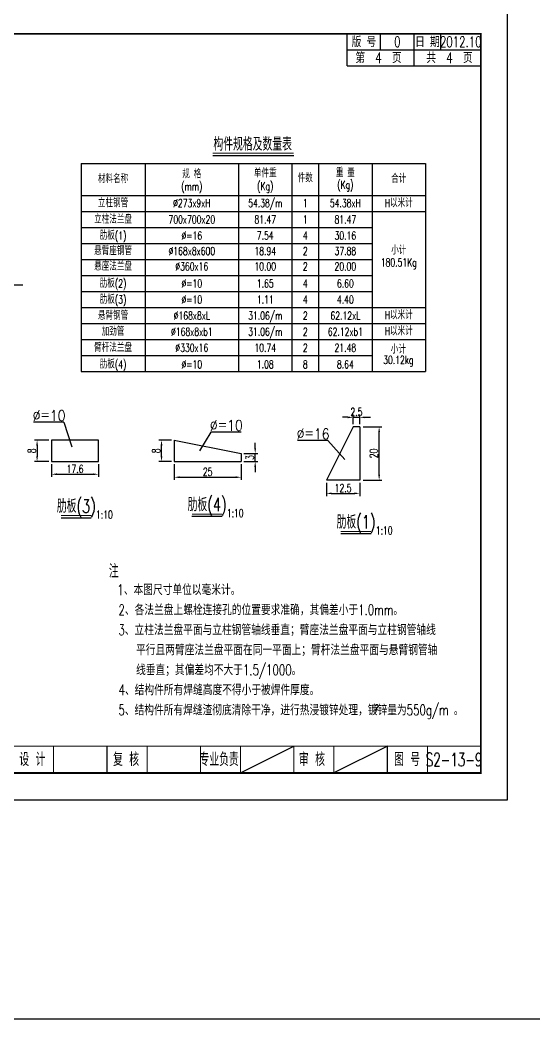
# Model space of a CAD drawing. Extents: x 4349 to 271026, y -15323 to -8945.
# Drawn here: x 4744.3 to 4936.9, y -15323.1 to -14948.7 of the extents above; entities that cross this region are included whole.
import ezdxf
from ezdxf.enums import TextEntityAlignment as Align

# ---------------------------------------------------------------- set-up
doc = ezdxf.new("R2010")
doc.units = 0
doc.header["$LTSCALE"] = 2
doc.header["$PDMODE"] = 32
doc.header["$PDSIZE"] = 0.3
doc.layers.get('0').update_dxf_attribs({"linetype": 'CONTINUOUS'})
doc.layers.get('DEFPOINTS').update_dxf_attribs({"linetype": 'CONTINUOUS'})
for name, color, linetype in [('图框', 7, 'CONTINUOUS'), ('尺寸标注', 4, 'CONTINUOUS'), ('文字', 7, 'CONTINUOUS'), ('文字符号', 7, 'CONTINUOUS'), ('结构1', 1, 'CONTINUOUS')]:
    doc.layers.add(name, color=color, linetype=linetype)
doc.styles.get("Standard").update_dxf_attribs({"font": 'simplex1.shx', "width": 0.7, "bigfont": 'hztxt.shx'})
doc.dimstyles.new('1：10', dxfattribs={"dimtxt": 3, "dimasz": 2, "dimexe": 1, "dimexo": 1, "dimgap": 0.5, "dimtad": 1, "dimrnd": 0.0095, "dimdsep": 46, "dimtxsty": 'Standard', "dimcen": 0.09, "dimclrd": 256, "dimclre": 256, "dimadec": 0, "dimazin": 0, "dimtfac": 1, "dimtix": 1, "dimtmove": 2, "dimatfit": 3, "dimfxl": 0, "dimtolj": 1, "dimtzin": 0, "dimarcsym": 0})

# ---------------------------------------------------------------- blocks, each defined once
blk = doc.blocks.new('series')
at = {"width": 0.75}
for tag, height, p in [('页码', 4, (-35, -19)), ('图名', 5, (-220, -282)), ('图号', 5, (-20, -282))]:
    blk.add_attdef(tag, text='', height=height, dxfattribs=at).set_placement(p, align=Align.MIDDLE_CENTER)
blk = doc.blocks.new('*D921')
at = {"layer": 'DEFPOINTS', "color": 0, "linetype": 'Continuous'}
for p in [(4756.17, -15106.19), (4750.75, -15114.19), (4756.17, -15114.19)]:
    blk.add_point(p, dxfattribs=at)
at = {"layer": '尺寸标注', "linetype": 'Continuous', "lineweight": -2}
for p, q in [((4755.17, -15106.19), (4749.75, -15106.19)), ((4750.75, -15108.19), (4750.75, -15112.19)), ((4755.17, -15114.19), (4749.75, -15114.19))]:
    blk.add_line(p, q, dxfattribs=at)
at = {"layer": '尺寸标注', "linetype": 'Continuous'}
for points in [[(4750.41, -15108.19), (4751.08, -15108.19), (4750.75, -15106.19)], [(4750.41, -15112.19), (4751.08, -15112.19), (4750.75, -15114.19)]]:
    blk.add_solid(points, dxfattribs=at)
at = {"layer": '尺寸标注', "color": 0, "linetype": 'Continuous', "insert": (4748.75, -15110.19), "char_height": 3, "attachment_point": 5, "rotation": 90}
blk.add_mtext('\\A1;8', dxfattribs=at)
blk = doc.blocks.new('*D922')
at = {"layer": 'DEFPOINTS', "color": 0, "linetype": 'Continuous'}
for p in [(4756.17, -15114.19), (4773.77, -15114.19), (4773.77, -15118.96)]:
    blk.add_point(p, dxfattribs=at)
at = {"layer": '尺寸标注', "linetype": 'Continuous', "lineweight": -2}
for p, q in [((4756.17, -15115.19), (4756.17, -15119.96)), ((4773.77, -15115.19), (4773.77, -15119.96)), ((4758.17, -15118.96), (4771.77, -15118.96))]:
    blk.add_line(p, q, dxfattribs=at)
at = {"layer": '尺寸标注', "linetype": 'Continuous'}
for points in [[(4758.17, -15118.63), (4758.17, -15119.29), (4756.17, -15118.96)], [(4771.77, -15118.63), (4771.77, -15119.29), (4773.77, -15118.96)]]:
    blk.add_solid(points, dxfattribs=at)
at = {"layer": '尺寸标注', "color": 0, "linetype": 'Continuous', "insert": (4764.97, -15116.96), "char_height": 3, "attachment_point": 5}
blk.add_mtext('\\A1;17.6', dxfattribs=at)
blk = doc.blocks.new('*D923')
at = {"layer": 'DEFPOINTS', "color": 0, "linetype": 'Continuous'}
for p in [(4802.14, -15114.19), (4827.14, -15114.19), (4827.14, -15120.08)]:
    blk.add_point(p, dxfattribs=at)
at = {"layer": '尺寸标注', "linetype": 'Continuous', "lineweight": -2}
for p, q in [((4802.14, -15115.19), (4802.14, -15121.08)), ((4827.14, -15115.19), (4827.14, -15121.08)), ((4804.14, -15120.08), (4825.14, -15120.08))]:
    blk.add_line(p, q, dxfattribs=at)
at = {"layer": '尺寸标注', "linetype": 'Continuous'}
for points in [[(4804.14, -15119.75), (4804.14, -15120.42), (4802.14, -15120.08)], [(4825.14, -15119.75), (4825.14, -15120.42), (4827.14, -15120.08)]]:
    blk.add_solid(points, dxfattribs=at)
at = {"layer": '尺寸标注', "color": 0, "linetype": 'Continuous', "insert": (4814.64, -15118.08), "char_height": 3, "attachment_point": 5}
blk.add_mtext('\\A1;25', dxfattribs=at)
blk = doc.blocks.new('*D924')
at = {"layer": 'DEFPOINTS', "color": 0, "linetype": 'Continuous'}
for p in [(4797.35, -15106.19), (4802.14, -15106.19), (4802.14, -15114.19)]:
    blk.add_point(p, dxfattribs=at)
at = {"layer": '尺寸标注', "linetype": 'Continuous', "lineweight": -2}
for p, q in [((4801.14, -15106.19), (4796.35, -15106.19)), ((4797.35, -15112.19), (4797.35, -15108.19)), ((4801.14, -15114.19), (4796.35, -15114.19))]:
    blk.add_line(p, q, dxfattribs=at)
at = {"layer": '尺寸标注', "linetype": 'Continuous'}
for points in [[(4797.02, -15108.19), (4797.68, -15108.19), (4797.35, -15106.19)], [(4797.02, -15112.19), (4797.68, -15112.19), (4797.35, -15114.19)]]:
    blk.add_solid(points, dxfattribs=at)
at = {"layer": '尺寸标注', "color": 0, "linetype": 'Continuous', "insert": (4795.35, -15110.19), "char_height": 3, "attachment_point": 5, "rotation": 90}
blk.add_mtext('\\A1;8', dxfattribs=at)
blk = doc.blocks.new('*D925')
at = {"layer": 'DEFPOINTS', "color": 0, "linetype": 'Continuous'}
for p in [(4827.14, -15111.19), (4832.44, -15111.19), (4827.14, -15114.19)]:
    blk.add_point(p, dxfattribs=at)
at = {"layer": '尺寸标注', "linetype": 'Continuous', "lineweight": -2}
for p, q in [((4832.44, -15109.19), (4832.44, -15107.19)), ((4828.14, -15111.19), (4833.44, -15111.19)), ((4832.44, -15114.19), (4832.44, -15111.19)), ((4828.14, -15114.19), (4833.44, -15114.19)), ((4832.44, -15116.19), (4832.44, -15118.19))]:
    blk.add_line(p, q, dxfattribs=at)
at = {"layer": '尺寸标注', "linetype": 'Continuous'}
for points in [[(4832.11, -15109.19), (4832.77, -15109.19), (4832.44, -15111.19)], [(4832.11, -15116.19), (4832.77, -15116.19), (4832.44, -15114.19)]]:
    blk.add_solid(points, dxfattribs=at)
at = {"layer": '尺寸标注', "color": 0, "linetype": 'Continuous', "insert": (4830.44, -15112.69), "char_height": 3, "attachment_point": 5, "rotation": 90}
blk.add_mtext('\\A1;3', dxfattribs=at)
blk = doc.blocks.new('*D926')
at = {"layer": 'DEFPOINTS', "color": 0, "linetype": 'Continuous'}
for p in [(4859.11, -15121.15), (4871.61, -15121.15), (4871.61, -15126.13)]:
    blk.add_point(p, dxfattribs=at)
at = {"layer": '尺寸标注', "linetype": 'Continuous', "lineweight": -2}
for p, q in [((4859.11, -15122.15), (4859.11, -15127.13)), ((4871.61, -15122.15), (4871.61, -15127.13)), ((4861.11, -15126.13), (4869.61, -15126.13))]:
    blk.add_line(p, q, dxfattribs=at)
at = {"layer": '尺寸标注', "linetype": 'Continuous'}
for points in [[(4861.11, -15125.79), (4861.11, -15126.46), (4859.11, -15126.13)], [(4869.61, -15125.79), (4869.61, -15126.46), (4871.61, -15126.13)]]:
    blk.add_solid(points, dxfattribs=at)
at = {"layer": '尺寸标注', "color": 0, "linetype": 'Continuous', "insert": (4865.36, -15124.13), "char_height": 3, "attachment_point": 5}
blk.add_mtext('\\A1;12.5', dxfattribs=at)
blk = doc.blocks.new('*D927')
at = {"layer": 'DEFPOINTS', "color": 0, "linetype": 'Continuous'}
for p in [(4871.61, -15101.15), (4878.86, -15101.15), (4871.61, -15121.15)]:
    blk.add_point(p, dxfattribs=at)
at = {"layer": '尺寸标注', "linetype": 'Continuous', "lineweight": -2}
for p, q in [((4872.86, -15101.15), (4879.86, -15101.15)), ((4878.86, -15119.15), (4878.86, -15103.15)), ((4872.86, -15121.15), (4879.86, -15121.15))]:
    blk.add_line(p, q, dxfattribs=at)
at = {"layer": '尺寸标注', "linetype": 'Continuous'}
for points in [[(4878.53, -15103.15), (4879.19, -15103.15), (4878.86, -15101.15)], [(4878.53, -15119.15), (4879.19, -15119.15), (4878.86, -15121.15)]]:
    blk.add_solid(points, dxfattribs=at)
at = {"layer": '尺寸标注', "color": 0, "linetype": 'Continuous', "insert": (4876.86, -15111.15), "char_height": 3, "attachment_point": 5, "rotation": 90}
blk.add_mtext('\\A1;20', dxfattribs=at)
blk = doc.blocks.new('*D928')
at = {"layer": 'DEFPOINTS', "color": 0, "linetype": 'Continuous'}
for p in [(4871.61, -15097.63), (4869.11, -15101.15), (4871.61, -15101.15)]:
    blk.add_point(p, dxfattribs=at)
at = {"layer": '尺寸标注', "linetype": 'Continuous', "lineweight": -2}
for p, q in [((4867.11, -15097.63), (4865.11, -15097.63)), ((4869.11, -15100.15), (4869.11, -15096.63)), ((4869.11, -15097.63), (4871.61, -15097.63)), ((4871.61, -15100.15), (4871.61, -15096.63)), ((4873.61, -15097.63), (4875.61, -15097.63))]:
    blk.add_line(p, q, dxfattribs=at)
at = {"layer": '尺寸标注', "linetype": 'Continuous'}
for points in [[(4867.11, -15097.3), (4867.11, -15097.97), (4869.11, -15097.63)], [(4873.61, -15097.3), (4873.61, -15097.97), (4871.61, -15097.63)]]:
    blk.add_solid(points, dxfattribs=at)
at = {"layer": '尺寸标注', "color": 0, "linetype": 'Continuous', "insert": (4870.36, -15095.63), "char_height": 3, "attachment_point": 5}
blk.add_mtext('\\A1;2.5', dxfattribs=at)
blk = doc.blocks.new('12345')
at = {"layer": '图框'}
blk.add_lwpolyline([(4926.93, -9362.88), (4926.93, -9065.88), (4506.93, -9065.88), (4506.93, -9362.88)], close=True, dxfattribs=at)
blk = doc.blocks.new('123456')
at = {"layer": '图框', "linetype": 'Continuous'}
blk.add_blockref('12345', (0, -2522.15), dxfattribs=at)

msp = doc.modelspace()

# ---------------------------------------------------------------- linework, layer by layer
at = {"layer": '图框'}
for p, q in [((4866.92857, -14965.90394), (4866.92857, -14953.90394)), ((4879.42857, -14959.90394), (4879.42857, -14953.90394)), ((4891.92857, -14959.90394), (4891.92857, -14953.90394)), ((4901.92857, -14959.90394), (4901.92857, -14953.90394)), ((4866.92857, -14959.90394), (4916.92857, -14959.90394)), ((4891.92857, -14965.90394), (4891.92857, -14959.90394)), ((4866.92857, -14965.90394), (4916.92857, -14965.90394)), ((4881.92858, -15220.90394), (4861.92858, -15230.90394))]:
    msp.add_line(p, q, dxfattribs=at)
at = {"layer": '图框', "linetype": 'Continuous'}
msp.add_line((4826.92858, -15230.90394), (4846.92858, -15220.90394), dxfattribs=at)
msp.add_lwpolyline([(4349.44171, -13932.41183), (7922.30761, -13932.41183), (7922.30761, -15323.10152), (4349.44171, -15323.10152)], close=True, dxfattribs=at)
at = {"layer": '图框'}
for points, const_width in [([(4916.92857, -14953.90394), (4536.92857, -14953.90394), (4536.92858, -15230.90394), (4916.92858, -15230.90394), (4916.92857, -14953.90394)], 0.7), ([(4536.92858, -15220.90394), (4916.92858, -15220.90394)], 0.4), ([(4756.92858, -15230.90394), (4756.92858, -15220.90394)], 0.4), ([(4776.92858, -15230.90394), (4776.92858, -15220.90394)], 0.4), ([(4791.92858, -15230.90394), (4791.92858, -15220.90394)], 0.4), ([(4811.92858, -15230.90394), (4811.92858, -15220.90394)], 0.4), ([(4811.92858, -15230.90394), (4811.92858, -15220.90394)], 0.4), ([(4826.92858, -15230.90394), (4826.92858, -15220.90394)], 0.4), ([(4846.92858, -15230.90394), (4846.92858, -15220.90394)], 0.4), ([(4861.92858, -15230.90394), (4861.92858, -15220.90394)], 0.4), ([(4881.92858, -15230.90394), (4881.92858, -15220.90394)], 0.4), ([(4896.92858, -15230.90394), (4896.92858, -15220.90394)], 0.4)]:
    msp.add_lwpolyline(points, dxfattribs=dict(at, const_width=const_width))
at = {"layer": '尺寸标注', "color": 2}
for p, q in [((4745.40583, -15048.09777), (4732.21676, -15048.10035)), ((4760.79371, -15099.49648), (4749.41097, -15099.49648)), ((4760.79371, -15099.49648), (4763.7521, -15108.6549)), ((4815.80197, -15103.17096), (4811.51629, -15110.12425)), ((4827.18471, -15103.17096), (4815.80197, -15103.17096)), ((4859.66719, -15106.36133), (4848.28445, -15106.36133)), ((4859.66719, -15106.36133), (4866.04602, -15113.47332))]:
    msp.add_line(p, q, dxfattribs=at)
at = {"layer": '文字'}
for p, q in [((4816.52091, -14999.45453), (4846.88373, -14999.45453)), ((4791.20232, -15002.45453), (4791.20232, -15080.45453)), ((4826.20232, -15002.45453), (4826.20232, -15080.45453)), ((4846.20232, -15002.45453), (4846.20232, -15080.45453)), ((4856.20232, -15002.45453), (4856.20232, -15080.45453)), ((4876.20232, -15002.45453), (4876.20232, -15080.45453)), ((4767.20232, -15014.45453), (4896.20232, -15014.45453)), ((4767.20232, -15020.45453), (4896.20232, -15020.45453)), ((4767.20232, -15026.45453), (4876.20232, -15026.45453)), ((4767.20232, -15032.45453), (4876.20232, -15032.45453)), ((4767.20232, -15038.45453), (4876.20232, -15038.45453)), ((4767.20232, -15044.45453), (4876.20232, -15044.45453)), ((4767.20232, -15050.45453), (4876.20232, -15050.45453)), ((4767.20232, -15056.45453), (4896.20232, -15056.45453)), ((4767.20232, -15062.45453), (4896.20232, -15062.45453)), ((4767.20232, -15068.45453), (4896.20232, -15068.45453)), ((4767.20232, -15074.45453), (4876.20232, -15074.45453)), ((4759.72637, -15135.27166), (4771.04207, -15135.27166)), ((4808.71334, -15134.7107), (4820.02904, -15134.7107)), ((4864.50983, -15141.21841), (4875.82553, -15141.21841))]:
    msp.add_line(p, q, dxfattribs=at)
at = {"layer": '文字', "const_width": 0.4}
for points in [[(4816.52091, -14998.63034), (4846.88373, -14998.63034)], [(4759.72637, -15134.44747), (4771.04207, -15134.44747)], [(4808.71334, -15133.88651), (4820.02904, -15133.88651)], [(4864.50983, -15140.39422), (4875.82553, -15140.39422)]]:
    msp.add_lwpolyline(points, dxfattribs=at)
at = {"layer": '文字符号', "color": 1}
for p, q in [((4767.20232, -15002.45453), (4767.20232, -15080.45453)), ((4767.20232, -15002.45453), (4896.20232, -15002.45453)), ((4896.20232, -15002.45453), (4896.20232, -15080.45453)), ((4767.20232, -15080.45453), (4896.20232, -15080.45453))]:
    msp.add_line(p, q, dxfattribs=at)
at = {"layer": '结构1'}
for p, q in [((4869.10826, -15101.15295), (4859.10826, -15121.15295)), ((4871.60826, -15101.15295), (4869.10826, -15101.15295)), ((4871.60826, -15101.15295), (4871.60826, -15121.15295)), ((4802.14483, -15106.19291), (4802.14483, -15114.19291)), ((4802.14483, -15106.19291), (4827.14483, -15111.19291)), ((4827.14483, -15111.19291), (4827.14483, -15114.19291)), ((4802.14483, -15114.19291), (4827.14483, -15114.19291)), ((4871.60826, -15121.15295), (4859.10826, -15121.15295))]:
    msp.add_line(p, q, dxfattribs=at)
msp.add_lwpolyline([(4773.77307, -15114.19291), (4773.77307, -15106.19291), (4756.17307, -15106.19291), (4756.17307, -15114.19291)], close=True, dxfattribs=at)

# ---------------------------------------------------------------- block references
at = {"layer": '图框', "color": 1, "linetype": 'Continuous'}
msp.add_blockref('123456', (0, -3355.87737), dxfattribs=at)
at = {"layer": '图框'}
ref = msp.add_blockref('series', (4926.92858, -14943.90394), dxfattribs=at)
ref.add_attrib('页码', '第  4  页    共  4  页', dxfattribs={"layer": '0', "height": 4, "width": 0.7}).set_placement((4891.92857, -14962.90394), align=Align.MIDDLE_CENTER)
ref.add_attrib('图名', '%%C273单悬臂式标志一般构造图', dxfattribs={"layer": '0', "height": 5, "width": 0.7}).set_placement((4706.92858, -15225.90394), align=Align.MIDDLE_CENTER)
ref.add_attrib('图号', 'S2-13-9', dxfattribs={"layer": '0', "height": 5, "width": 0.65}).set_placement((4906.92858, -15225.90394), align=Align.MIDDLE_CENTER)

# ---------------------------------------------------------------- texts
at = {"layer": '图框', "width": 0.7}
for s, height, p in [('版 号', 4, (4873.17857, -14956.90394)), ('0', 4, (4885.67857, -14956.90394)), ('日 期', 4, (4896.92857, -14956.90394)), ('2012.10', 4, (4909.42857, -14956.90394)), ('设 计', 5, (4748.97324, -15225.80936)), ('复 核', 5, (4784.06806, -15225.80936)), ('专业负责', 5, (4818.9188, -15225.80936)), ('审 核', 5, (4853.69261, -15225.80936)), ('图 号', 5, (4889.31178, -15225.80936))]:
    msp.add_text(s, height=height, dxfattribs=at).set_placement(p, align=Align.MIDDLE_CENTER)
at = {"layer": '文字'}
for s, height, width, p in [('构件规格及数量表', 5, 0.7, (4831.49214, -14995.24412)), ('规 格', 3, 0.7, (4808.70232, -15006.52758)), ('单件重', 3, 0.7, (4836.20232, -15006.20865)), ('重 量', 3, 0.7, (4866.20232, -15005.96946)), ('材料名称', 3, 0.7, (4779.20232, -15008.33159)), ('件数', 3, 0.7, (4851.20232, -15008.01266)), ('(Kg)', 3, 0.7, (4866.20232, -15010.45453)), ('合计', 3, 0.7, (4886.20232, -15008.25186)), ('(mm)', 3, 0.7, (4808.70232, -15011.09239)), ('(Kg)', 3, 0.7, (4836.20232, -15011.01266)), ('立柱钢管', 3, 0.7, (4779.20232, -15017.34601)), ('%%C273x9xH', 3, 0.7, (4808.70232, -15017.34601)), ('54.38/m', 3, 0.7, (4836.20232, -15017.34601)), ('1', 3, 0.7, (4851.20232, -15017.34601)), ('54.38xH', 3, 0.7, (4866.20232, -15017.34601)), ('H以米计', 3, 0.7, (4886.20232, -15017.34601)), ('立柱法兰盘', 3, 0.7, (4779.20232, -15023.49407)), ('700x700x20', 3, 0.7, (4808.70232, -15023.49407)), ('81.47', 3, 0.7, (4836.20232, -15023.49407)), ('1', 3, 0.7, (4851.20232, -15023.49407)), ('81.47', 3, 0.7, (4866.20232, -15023.49407)), ('肋板(1)', 3, 0.7, (4779.20232, -15029.52042)), ('%%C=16', 3, 0.7, (4808.70232, -15029.52042)), ('7.54', 3, 0.7, (4836.20232, -15029.52042)), ('4', 3, 0.7, (4851.20232, -15029.52042)), ('30.16', 3, 0.7, (4866.20232, -15029.52042)), ('悬臂座钢管', 3, 0.7, (4779.20232, -15035.30337)), ('%%C168x8x600', 3, 0.7, (4808.70232, -15035.30337)), ('18.94', 3, 0.7, (4836.20232, -15035.30337)), ('2', 3, 0.7, (4851.20232, -15035.30337)), ('37.88', 3, 0.7, (4866.20232, -15035.30337)), ('小计', 3, 0.7, (4886.20966, -15035.08198)), ('180.51Kg', 3, 0.7, (4886.20966, -15039.57245)), ('悬座法兰盘', 3, 0.7, (4779.20232, -15041.08632)), ('%%C360x16', 3, 0.7, (4808.70232, -15041.08632)), ('10.00', 3, 0.7, (4836.20232, -15041.08632)), ('2', 3, 0.7, (4851.20232, -15041.08632)), ('20.00', 3, 0.7, (4866.20232, -15041.08632)), ('肋板(2)', 3, 0.7, (4779.20232, -15047.47779)), ('%%C=10', 3, 0.7, (4808.70232, -15047.47779)), ('1.65', 3, 0.7, (4836.20232, -15047.47779)), ('4', 3, 0.7, (4851.20232, -15047.47779)), ('6.60', 3, 0.7, (4866.20232, -15047.47779)), ('肋板(3)', 3, 0.7, (4779.20232, -15053.50415)), ('%%C=10', 3, 0.7, (4808.70232, -15053.50415)), ('1.11', 3, 0.7, (4836.20232, -15053.50415)), ('4', 3, 0.7, (4851.20232, -15053.50415)), ('4.40', 3, 0.7, (4866.20232, -15053.50415)), ('悬臂钢管', 3, 0.7, (4779.20232, -15059.53051)), ('%%C168x8xL', 3, 0.7, (4808.70232, -15059.53051)), ('31.06/m', 3, 0.7, (4836.20232, -15059.53051)), ('2', 3, 0.7, (4851.20232, -15059.53051)), ('62.12xL', 3, 0.7, (4866.20232, -15059.53051)), ('H以米计', 3, 0.7, (4886.20232, -15059.34601)), ('加劲管', 3, 0.7, (4779.20232, -15065.53051)), ('%%C168x8xb1', 3, 0.7, (4808.70232, -15065.53051)), ('31.06/m', 3, 0.7, (4836.20232, -15065.53051)), ('2', 3, 0.7, (4851.20232, -15065.53051)), ('62.12xb1', 3, 0.7, (4866.20232, -15065.53051)), ('H以米计', 3, 0.7, (4886.20232, -15065.34601)), ('臂杆法兰盘', 3, 0.7, (4779.20232, -15071.55687)), ('%%C330x16', 3, 0.7, (4808.70232, -15071.55687)), ('10.74', 3, 0.7, (4836.20232, -15071.55687)), ('2', 3, 0.7, (4851.20232, -15071.55687)), ('21.48', 3, 0.7, (4866.20232, -15071.55687)), ('小计', 3, 0.7, (4886.05109, -15072.21175)), ('肋板(4)', 3, 0.7, (4779.20232, -15077.77313)), ('30.12kg', 3, 0.7, (4886.05109, -15076.11457)), ('%%C=10', 3, 0.7, (4808.70232, -15077.77313)), ('1.08', 3, 0.7, (4836.20232, -15077.77313)), ('8', 3, 0.7, (4851.20232, -15077.77313)), ('8.64', 3, 0.7, (4866.20232, -15077.77313)), ('%%C＝10', 4, 0.85, (4755.24083, -15096.99648)), ('%%C＝10', 4, 0.85, (4821.63183, -15100.67096)), ('%%C＝16', 4, 0.85, (4854.11431, -15103.86133)), ('肋板(3)', 5, 0.7, (4765.41774, -15130.87022)), ('肋板(4)', 5, 0.7, (4814.40471, -15130.30927)), ('1:10', 3, 0.7, (4824.94391, -15133.52646)), ('1:10', 3, 0.7, (4775.95694, -15134.08741)), ('肋板(1)', 5, 0.7, (4870.2012, -15136.81698)), ('1:10', 3, 0.7, (4880.7404, -15140.03417))]:
    msp.add_text(s, height=height, dxfattribs=dict(at, width=width)).set_placement(p, align=Align.MIDDLE_CENTER)
at = {"layer": '文字', "linetype": 'Continuous', "width": 0.7}
for s, height, p in [('注', 5, (4777.62677, -15157.74674)), ('1、本图尺寸单位以毫米计。', 4, (4780.83011, -15164.22754)), ('2、各法兰盘上螺栓连接孔的位置要求准确，其偏差小于1.0mm。', 4, (4781.23082, -15171.76297)), ('3、立柱法兰盘平面与立柱钢管轴线垂直；臂座法兰盘平面与立柱钢管轴线', 4, (4781.21261, -15179.26297)), ('   平行且两臂座法兰盘平面在同一平面上；臂杆法兰盘平面与悬臂钢管轴', 4, (4781.55868, -15186.76297)), ('   线垂直；其偏差均不大于1.5/1000。', 4, (4781.55868, -15194.26297)), ('4、结构件所有焊缝高度不得小于被焊件厚度。', 4, (4781.26725, -15201.76297)), ('5、结构件所有焊缝渣彻底清除干净，进行热浸镀锌处理，镀锌量为550g/m 。 ', 4, (4781.21261, -15209.2984)), ('2', 2, (4877.25704, -15207.29632))]:
    msp.add_text(s, height=height, dxfattribs=at).set_placement(p)

# ---------------------------------------------------------------- dimensions: what is measured, and where the dimension line sits
at = {"layer": '尺寸标注', "linetype": 'Continuous'}
for base, p1, p2, picture, middle in [((4871.60826, -15097.63389), (4869.10826, -15101.15295), (4871.60826, -15101.15295), '*D928', (4870.35826, -15095.63389)), ((4773.77307, -15118.95903), (4756.17307, -15114.19291), (4773.77307, -15114.19291), '*D922', (4764.97307, -15116.95903)), ((4827.14483, -15120.08348), (4802.14483, -15114.19291), (4827.14483, -15114.19291), '*D923', (4814.64483, -15118.08348)), ((4871.60826, -15126.12722), (4859.10826, -15121.15295), (4871.60826, -15121.15295), '*D926', (4865.35826, -15124.12722))]:
    dim = msp.add_linear_dim(base=base, p1=p1, p2=p2, dimstyle='1：10', dxfattribs=at)
    dim.commit()
    dim.dimension.update_dxf_attribs({"geometry": picture, "text_midpoint": middle})
for base, p1, p2, picture, middle in [((4878.86036, -15101.15295), (4871.60826, -15121.15295), (4871.60826, -15101.15295), '*D927', (4876.86036, -15111.15295)), ((4750.74562, -15114.19291), (4756.17307, -15106.19291), (4756.17307, -15114.19291), '*D921', (4748.74562, -15110.19291)), ((4797.34936, -15106.19291), (4802.14483, -15114.19291), (4802.14483, -15106.19291), '*D924', (4795.34936, -15110.19291)), ((4832.43851, -15111.19291), (4827.14483, -15114.19291), (4827.14483, -15111.19291), '*D925', (4830.43851, -15112.69291))]:
    dim = msp.add_linear_dim(base=base, p1=p1, p2=p2, angle=90, dimstyle='1：10', dxfattribs=at)
    dim.commit()
    dim.dimension.update_dxf_attribs({"geometry": picture, "text_midpoint": middle})

doc.saveas('drawing.dxf')
